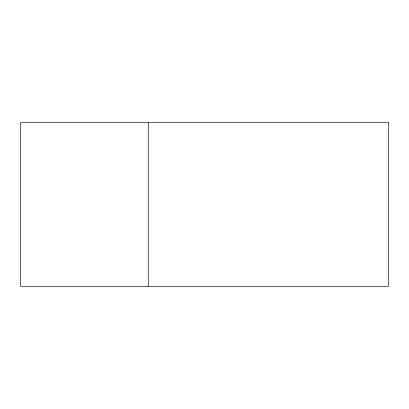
<?xml version="1.0" encoding="UTF-8"?>
<svg xmlns="http://www.w3.org/2000/svg" width="409" height="409" viewBox="0 0 409 409"><rect width="100%" height="100%" fill="white"/><g stroke="black" fill="none" stroke-linecap="round" stroke-linejoin="round"><path stroke-width="0.61" d="M148.262 122.7L148.262 286.3M388.55 122.7L20.45 122.7L20.45 286.3L388.55 286.3L388.55 122.7"/></g></svg>
